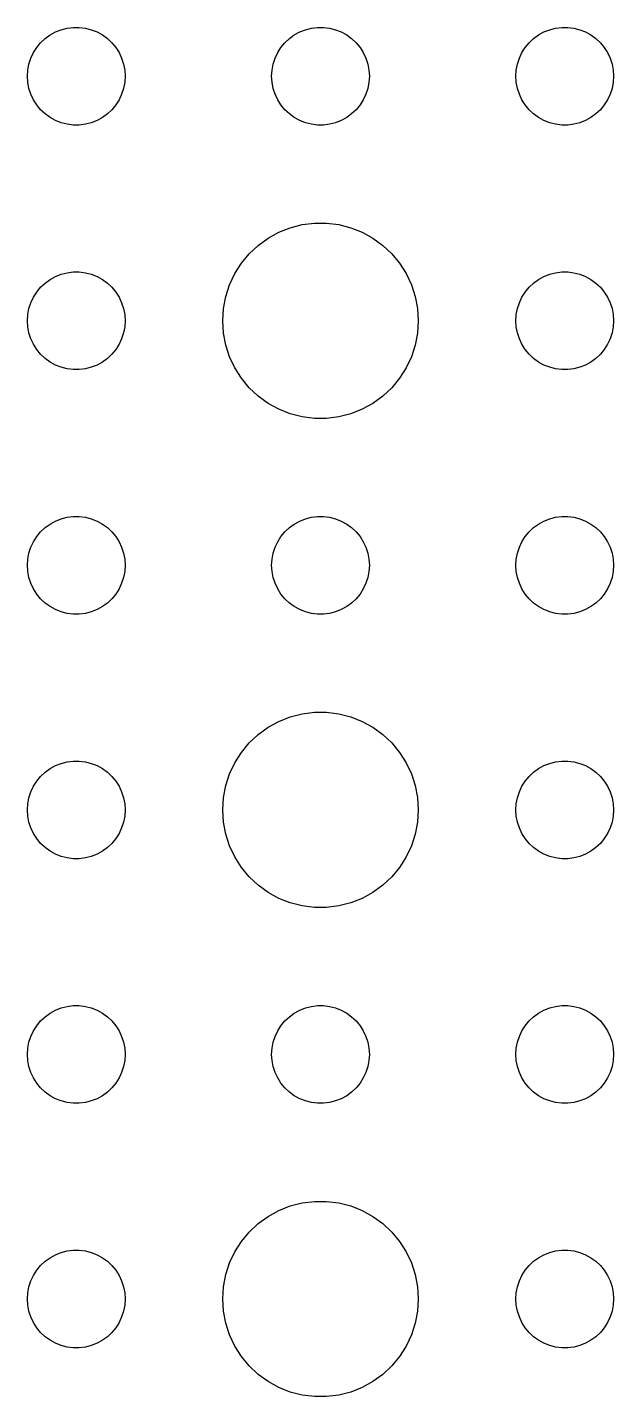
# Model space of a CAD drawing. Header units: metres. Extents: x -157 to 157, y -157 to 157.
# Drawn here: x 51 to 69, y -17.99 to 24 of the extents above; entities that cross this region are included whole.
import ezdxf

# ---------------------------------------------------------------- set-up
doc = ezdxf.new("R2010")
doc.units = ezdxf.units.M

msp = doc.modelspace()

# ---------------------------------------------------------------- linework, layer by layer
for p, q in [((52.0365, 23.9266), (52.2189, 23.9734)), ((52.2189, 23.9734), (52.4058, 23.997)), ((52.4058, 23.997), (52.5942, 23.997)), ((52.5942, 23.997), (52.7811, 23.9734)), ((52.7811, 23.9734), (52.9635, 23.9266)), ((59.5365, 23.9266), (59.7189, 23.9734)), ((59.7189, 23.9734), (59.9058, 23.997)), ((59.9058, 23.997), (60.0942, 23.997)), ((60.0942, 23.997), (60.2811, 23.9734)), ((60.2811, 23.9734), (60.4635, 23.9266)), ((67.0365, 23.9266), (67.2189, 23.9734)), ((67.2189, 23.9734), (67.4058, 23.997)), ((67.4058, 23.997), (67.5942, 23.997)), ((67.5942, 23.997), (67.7811, 23.9734)), ((67.7811, 23.9734), (67.9635, 23.9266)), ((51.2865, 23.3817), (51.4065, 23.5268)), ((51.4065, 23.5268), (51.5439, 23.6558)), ((51.5439, 23.6558), (51.6963, 23.7665)), ((51.6963, 23.7665), (51.8613, 23.8572)), ((51.8613, 23.8572), (52.0365, 23.9266)), ((52.9635, 23.9266), (53.1387, 23.8572)), ((53.1387, 23.8572), (53.3037, 23.7665)), ((53.3037, 23.7665), (53.4561, 23.6558)), ((53.4561, 23.6558), (53.5934, 23.5268)), ((53.5934, 23.5268), (53.7135, 23.3817)), ((58.7865, 23.3817), (58.9065, 23.5268)), ((58.9065, 23.5268), (59.0439, 23.6558)), ((59.0439, 23.6558), (59.1963, 23.7665)), ((59.1963, 23.7665), (59.3613, 23.8572)), ((59.3613, 23.8572), (59.5365, 23.9266)), ((60.4635, 23.9266), (60.6387, 23.8572)), ((60.6387, 23.8572), (60.8037, 23.7665)), ((60.8037, 23.7665), (60.9561, 23.6558)), ((60.9561, 23.6558), (61.0934, 23.5268)), ((61.0934, 23.5268), (61.2135, 23.3817)), ((66.2865, 23.3817), (66.4065, 23.5268)), ((66.4065, 23.5268), (66.5439, 23.6558)), ((66.5439, 23.6558), (66.6963, 23.7665)), ((66.6963, 23.7665), (66.8613, 23.8572)), ((66.8613, 23.8572), (67.0365, 23.9266)), ((67.9635, 23.9266), (68.1387, 23.8572)), ((68.1387, 23.8572), (68.3037, 23.7665)), ((68.3037, 23.7665), (68.4561, 23.6558)), ((68.4561, 23.6558), (68.5934, 23.5268)), ((68.5934, 23.5268), (68.7135, 23.3817)), ((51.1053, 23.0522), (51.1855, 23.2226)), ((51.1855, 23.2226), (51.2865, 23.3817)), ((53.7135, 23.3817), (53.8145, 23.2226)), ((53.8145, 23.2226), (53.8947, 23.0522)), ((58.6053, 23.0522), (58.6855, 23.2226)), ((58.6855, 23.2226), (58.7865, 23.3817)), ((61.2135, 23.3817), (61.3145, 23.2226)), ((61.3145, 23.2226), (61.3947, 23.0522)), ((66.1053, 23.0522), (66.1855, 23.2226)), ((66.1855, 23.2226), (66.2865, 23.3817)), ((68.7135, 23.3817), (68.8145, 23.2226)), ((68.8145, 23.2226), (68.8947, 23.0522)), ((51, 22.5), (51.0118, 22.688)), ((51.0118, 22.688), (51.0471, 22.873)), ((51.0471, 22.873), (51.1053, 23.0522)), ((53.8947, 23.0522), (53.9529, 22.873)), ((53.9529, 22.873), (53.9882, 22.688)), ((53.9882, 22.688), (54, 22.5)), ((58.5, 22.5), (58.5118, 22.688)), ((58.5118, 22.688), (58.5471, 22.873)), ((58.5471, 22.873), (58.6053, 23.0522)), ((61.3947, 23.0522), (61.4529, 22.873)), ((61.4529, 22.873), (61.4882, 22.688)), ((61.4882, 22.688), (61.5, 22.5)), ((66, 22.5), (66.0118, 22.688)), ((66.0118, 22.688), (66.0471, 22.873)), ((66.0471, 22.873), (66.1053, 23.0522)), ((68.8947, 23.0522), (68.9529, 22.873)), ((68.9529, 22.873), (68.9882, 22.688)), ((68.9882, 22.688), (69, 22.5)), ((51.0118, 22.312), (51, 22.5)), ((51.0471, 22.127), (51.0118, 22.312)), ((53.9882, 22.312), (53.9529, 22.127)), ((54, 22.5), (53.9882, 22.312)), ((58.5118, 22.312), (58.5, 22.5)), ((58.5471, 22.127), (58.5118, 22.312)), ((61.4882, 22.312), (61.4529, 22.127)), ((61.5, 22.5), (61.4882, 22.312)), ((66.0118, 22.312), (66, 22.5)), ((66.0471, 22.127), (66.0118, 22.312)), ((68.9882, 22.312), (68.9529, 22.127)), ((69, 22.5), (68.9882, 22.312)), ((51.1053, 21.9478), (51.0471, 22.127)), ((51.1855, 21.7774), (51.1053, 21.9478)), ((53.8947, 21.9478), (53.8145, 21.7774)), ((53.9529, 22.127), (53.8947, 21.9478)), ((58.6053, 21.9478), (58.5471, 22.127)), ((58.6855, 21.7774), (58.6053, 21.9478)), ((61.3947, 21.9478), (61.3145, 21.7774)), ((61.4529, 22.127), (61.3947, 21.9478)), ((66.1053, 21.9478), (66.0471, 22.127)), ((66.1855, 21.7774), (66.1053, 21.9478)), ((68.8947, 21.9478), (68.8145, 21.7774)), ((68.9529, 22.127), (68.8947, 21.9478)), ((51.2865, 21.6183), (51.1855, 21.7774)), ((51.4065, 21.4732), (51.2865, 21.6183)), ((51.5439, 21.3442), (51.4065, 21.4732)), ((53.5934, 21.4732), (53.4561, 21.3442)), ((53.7135, 21.6183), (53.5934, 21.4732)), ((53.8145, 21.7774), (53.7135, 21.6183)), ((58.7865, 21.6183), (58.6855, 21.7774)), ((58.9065, 21.4732), (58.7865, 21.6183)), ((59.0439, 21.3442), (58.9065, 21.4732)), ((61.0934, 21.4732), (60.9561, 21.3442)), ((61.2135, 21.6183), (61.0934, 21.4732)), ((61.3145, 21.7774), (61.2135, 21.6183)), ((66.2865, 21.6183), (66.1855, 21.7774)), ((66.4065, 21.4732), (66.2865, 21.6183)), ((66.5439, 21.3442), (66.4065, 21.4732)), ((68.5934, 21.4732), (68.4561, 21.3442)), ((68.7135, 21.6183), (68.5934, 21.4732)), ((68.8145, 21.7774), (68.7135, 21.6183)), ((51.6963, 21.2335), (51.5439, 21.3442)), ((51.8613, 21.1427), (51.6963, 21.2335)), ((52.0365, 21.0734), (51.8613, 21.1427)), ((52.2189, 21.0266), (52.0365, 21.0734)), ((52.4058, 21.003), (52.2189, 21.0266)), ((52.5942, 21.003), (52.4058, 21.003)), ((52.7811, 21.0266), (52.5942, 21.003)), ((52.9635, 21.0734), (52.7811, 21.0266)), ((53.1387, 21.1427), (52.9635, 21.0734)), ((53.3037, 21.2335), (53.1387, 21.1427)), ((53.4561, 21.3442), (53.3037, 21.2335)), ((59.1963, 21.2335), (59.0439, 21.3442)), ((59.3613, 21.1427), (59.1963, 21.2335)), ((59.5365, 21.0734), (59.3613, 21.1427)), ((59.7189, 21.0266), (59.5365, 21.0734)), ((59.9058, 21.003), (59.7189, 21.0266)), ((60.0942, 21.003), (59.9058, 21.003)), ((60.2811, 21.0266), (60.0942, 21.003)), ((60.4635, 21.0734), (60.2811, 21.0266)), ((60.6387, 21.1427), (60.4635, 21.0734)), ((60.8037, 21.2335), (60.6387, 21.1427)), ((60.9561, 21.3442), (60.8037, 21.2335)), ((66.6963, 21.2335), (66.5439, 21.3442)), ((66.8613, 21.1427), (66.6963, 21.2335)), ((67.0365, 21.0734), (66.8613, 21.1427)), ((67.2189, 21.0266), (67.0365, 21.0734)), ((67.4058, 21.003), (67.2189, 21.0266)), ((67.5942, 21.003), (67.4058, 21.003)), ((67.7811, 21.0266), (67.5942, 21.003)), ((67.9635, 21.0734), (67.7811, 21.0266)), ((68.1387, 21.1427), (67.9635, 21.0734)), ((68.3037, 21.2335), (68.1387, 21.1427)), ((68.4561, 21.3442), (68.3037, 21.2335)), ((58.3925, 17.533), (58.7227, 17.7145)), ((58.7227, 17.7145), (59.0729, 17.8532)), ((59.0729, 17.8532), (59.4379, 17.9469)), ((59.4379, 17.9469), (59.8116, 17.9941)), ((59.8116, 17.9941), (60.1884, 17.9941)), ((60.1884, 17.9941), (60.5621, 17.9469)), ((60.5621, 17.9469), (60.927, 17.8532)), ((60.927, 17.8532), (61.2773, 17.7145)), ((61.2773, 17.7145), (61.6075, 17.533)), ((57.8131, 17.0536), (58.0877, 17.3115)), ((58.0877, 17.3115), (58.3925, 17.533)), ((61.6075, 17.533), (61.9123, 17.3115)), ((61.9123, 17.3115), (62.1869, 17.0536)), ((57.5729, 16.7634), (57.8131, 17.0536)), ((62.1869, 17.0536), (62.427, 16.7634)), ((51.8613, 16.3572), (52.0365, 16.4266)), ((52.0365, 16.4266), (52.2189, 16.4734)), ((52.2189, 16.4734), (52.4058, 16.497)), ((52.4058, 16.497), (52.5942, 16.497)), ((52.5942, 16.497), (52.7811, 16.4734)), ((52.7811, 16.4734), (52.9635, 16.4266)), ((52.9635, 16.4266), (53.1387, 16.3572)), ((57.2107, 16.1044), (57.3711, 16.4453)), ((57.3711, 16.4453), (57.5729, 16.7634)), ((62.427, 16.7634), (62.6289, 16.4453)), ((62.6289, 16.4453), (62.7893, 16.1044)), ((66.8613, 16.3572), (67.0365, 16.4266)), ((67.0365, 16.4266), (67.2189, 16.4734)), ((67.2189, 16.4734), (67.4058, 16.497)), ((67.4058, 16.497), (67.5942, 16.497)), ((67.5942, 16.497), (67.7811, 16.4734)), ((67.7811, 16.4734), (67.9635, 16.4266)), ((67.9635, 16.4266), (68.1387, 16.3572)), ((51.2865, 15.8817), (51.4065, 16.0268)), ((51.4065, 16.0268), (51.5439, 16.1558)), ((51.5439, 16.1558), (51.6963, 16.2665)), ((51.6963, 16.2665), (51.8613, 16.3572)), ((53.1387, 16.3572), (53.3037, 16.2665)), ((53.3037, 16.2665), (53.4561, 16.1558)), ((53.4561, 16.1558), (53.5934, 16.0268)), ((53.5934, 16.0268), (53.7135, 15.8817)), ((57.0942, 15.7461), (57.2107, 16.1044)), ((62.7893, 16.1044), (62.9057, 15.7461)), ((66.2865, 15.8817), (66.4065, 16.0268)), ((66.4065, 16.0268), (66.5439, 16.1558)), ((66.5439, 16.1558), (66.6963, 16.2665)), ((66.6963, 16.2665), (66.8613, 16.3572)), ((68.1387, 16.3572), (68.3037, 16.2665)), ((68.3037, 16.2665), (68.4561, 16.1558)), ((68.4561, 16.1558), (68.5934, 16.0268)), ((68.5934, 16.0268), (68.7135, 15.8817)), ((51.0471, 15.373), (51.1053, 15.5522)), ((51.1053, 15.5522), (51.1855, 15.7226)), ((51.1855, 15.7226), (51.2865, 15.8817)), ((53.7135, 15.8817), (53.8145, 15.7226)), ((53.8145, 15.7226), (53.8947, 15.5522)), ((53.8947, 15.5522), (53.9529, 15.373)), ((57.0237, 15.376), (57.0942, 15.7461)), ((62.9057, 15.7461), (62.9763, 15.376)), ((66.0471, 15.373), (66.1053, 15.5522)), ((66.1053, 15.5522), (66.1855, 15.7226)), ((66.1855, 15.7226), (66.2865, 15.8817)), ((68.7135, 15.8817), (68.8145, 15.7226)), ((68.8145, 15.7226), (68.8947, 15.5522)), ((68.8947, 15.5522), (68.9529, 15.373)), ((51, 15), (51.0118, 15.188)), ((51.0118, 15.188), (51.0471, 15.373)), ((53.9529, 15.373), (53.9882, 15.188)), ((53.9882, 15.188), (54, 15)), ((57, 15), (57.0237, 15.376)), ((62.9763, 15.376), (63, 15)), ((66, 15), (66.0118, 15.188)), ((66.0118, 15.188), (66.0471, 15.373)), ((68.9529, 15.373), (68.9882, 15.188)), ((68.9882, 15.188), (69, 15)), ((51.0118, 14.812), (51, 15)), ((51.0471, 14.627), (51.0118, 14.812)), ((53.9882, 14.812), (53.9529, 14.627)), ((54, 15), (53.9882, 14.812)), ((57.0237, 14.624), (57, 15)), ((63, 15), (62.9763, 14.624)), ((66.0118, 14.812), (66, 15)), ((66.0471, 14.627), (66.0118, 14.812)), ((68.9882, 14.812), (68.9529, 14.627)), ((69, 15), (68.9882, 14.812)), ((51.1053, 14.4478), (51.0471, 14.627)), ((51.1855, 14.2774), (51.1053, 14.4478)), ((51.2865, 14.1183), (51.1855, 14.2774)), ((53.8145, 14.2774), (53.7135, 14.1183)), ((53.8947, 14.4478), (53.8145, 14.2774)), ((53.9529, 14.627), (53.8947, 14.4478)), ((57.0942, 14.2539), (57.0237, 14.624)), ((62.9763, 14.624), (62.9057, 14.2539)), ((66.1053, 14.4478), (66.0471, 14.627)), ((66.1855, 14.2774), (66.1053, 14.4478)), ((66.2865, 14.1183), (66.1855, 14.2774)), ((68.8145, 14.2774), (68.7135, 14.1183)), ((68.8947, 14.4478), (68.8145, 14.2774)), ((68.9529, 14.627), (68.8947, 14.4478)), ((51.4065, 13.9732), (51.2865, 14.1183)), ((51.5439, 13.8442), (51.4065, 13.9732)), ((53.5934, 13.9732), (53.4561, 13.8442)), ((53.7135, 14.1183), (53.5934, 13.9732)), ((57.2107, 13.8956), (57.0942, 14.2539)), ((57.3711, 13.5547), (57.2107, 13.8956)), ((62.7893, 13.8956), (62.6289, 13.5547)), ((62.9057, 14.2539), (62.7893, 13.8956)), ((66.4065, 13.9732), (66.2865, 14.1183)), ((66.5439, 13.8442), (66.4065, 13.9732)), ((68.5934, 13.9732), (68.4561, 13.8442)), ((68.7135, 14.1183), (68.5934, 13.9732)), ((51.6963, 13.7335), (51.5439, 13.8442)), ((51.8613, 13.6427), (51.6963, 13.7335)), ((52.0365, 13.5734), (51.8613, 13.6427)), ((52.2189, 13.5266), (52.0365, 13.5734)), ((52.4058, 13.5029), (52.2189, 13.5266)), ((52.5942, 13.5029), (52.4058, 13.5029)), ((52.7811, 13.5266), (52.5942, 13.5029)), ((52.9635, 13.5734), (52.7811, 13.5266)), ((53.1387, 13.6427), (52.9635, 13.5734)), ((53.3037, 13.7335), (53.1387, 13.6427)), ((53.4561, 13.8442), (53.3037, 13.7335)), ((57.5729, 13.2366), (57.3711, 13.5547)), ((62.6289, 13.5547), (62.427, 13.2366)), ((66.6963, 13.7335), (66.5439, 13.8442)), ((66.8613, 13.6427), (66.6963, 13.7335)), ((67.0365, 13.5734), (66.8613, 13.6427)), ((67.2189, 13.5266), (67.0365, 13.5734)), ((67.4058, 13.5029), (67.2189, 13.5266)), ((67.5942, 13.5029), (67.4058, 13.5029)), ((67.7811, 13.5266), (67.5942, 13.5029)), ((67.9635, 13.5734), (67.7811, 13.5266)), ((68.1387, 13.6427), (67.9635, 13.5734)), ((68.3037, 13.7335), (68.1387, 13.6427)), ((68.4561, 13.8442), (68.3037, 13.7335)), ((57.8131, 12.9464), (57.5729, 13.2366)), ((62.427, 13.2366), (62.1869, 12.9464)), ((58.0877, 12.6884), (57.8131, 12.9464)), ((58.3925, 12.467), (58.0877, 12.6884)), ((61.9123, 12.6884), (61.6075, 12.467)), ((62.1869, 12.9464), (61.9123, 12.6884)), ((58.7227, 12.2855), (58.3925, 12.467)), ((59.0729, 12.1468), (58.7227, 12.2855)), ((61.2773, 12.2855), (60.927, 12.1468)), ((61.6075, 12.467), (61.2773, 12.2855)), ((59.4379, 12.0531), (59.0729, 12.1468)), ((59.8116, 12.0059), (59.4379, 12.0531)), ((60.1884, 12.0059), (59.8116, 12.0059)), ((60.5621, 12.0531), (60.1884, 12.0059)), ((60.927, 12.1468), (60.5621, 12.0531)), ((51.6963, 8.76648), (51.8613, 8.85724)), ((51.8613, 8.85724), (52.0365, 8.92657)), ((52.0365, 8.92657), (52.2189, 8.97342)), ((52.2189, 8.97342), (52.4058, 8.99704)), ((52.4058, 8.99704), (52.5942, 8.99704)), ((52.5942, 8.99704), (52.7811, 8.97342)), ((52.7811, 8.97342), (52.9635, 8.92657)), ((52.9635, 8.92657), (53.1387, 8.85724)), ((53.1387, 8.85724), (53.3037, 8.76648)), ((59.1963, 8.76648), (59.3613, 8.85724)), ((59.3613, 8.85724), (59.5365, 8.92657)), ((59.5365, 8.92657), (59.7189, 8.97342)), ((59.7189, 8.97342), (59.9058, 8.99704)), ((59.9058, 8.99704), (60.0942, 8.99704)), ((60.0942, 8.99704), (60.2811, 8.97342)), ((60.2811, 8.97342), (60.4635, 8.92657)), ((60.4635, 8.92657), (60.6387, 8.85724)), ((60.6387, 8.85724), (60.8037, 8.76648)), ((66.6963, 8.76648), (66.8613, 8.85724)), ((66.8613, 8.85724), (67.0365, 8.92657)), ((67.0365, 8.92657), (67.2189, 8.97342)), ((67.2189, 8.97342), (67.4058, 8.99704)), ((67.4058, 8.99704), (67.5942, 8.99704)), ((67.5942, 8.99704), (67.7811, 8.97342)), ((67.7811, 8.97342), (67.9635, 8.92657)), ((67.9635, 8.92657), (68.1387, 8.85724)), ((68.1387, 8.85724), (68.3037, 8.76648)), ((51.2865, 8.38167), (51.4065, 8.52681)), ((51.4065, 8.52681), (51.5439, 8.65576)), ((51.5439, 8.65576), (51.6963, 8.76648)), ((53.3037, 8.76648), (53.4561, 8.65576)), ((53.4561, 8.65576), (53.5934, 8.52681)), ((53.5934, 8.52681), (53.7135, 8.38167)), ((58.7865, 8.38167), (58.9065, 8.52681)), ((58.9065, 8.52681), (59.0439, 8.65576)), ((59.0439, 8.65576), (59.1963, 8.76648)), ((60.8037, 8.76648), (60.9561, 8.65576)), ((60.9561, 8.65576), (61.0934, 8.52681)), ((61.0934, 8.52681), (61.2135, 8.38167)), ((66.2865, 8.38167), (66.4065, 8.52681)), ((66.4065, 8.52681), (66.5439, 8.65576)), ((66.5439, 8.65576), (66.6963, 8.76648)), ((68.3037, 8.76648), (68.4561, 8.65576)), ((68.4561, 8.65576), (68.5934, 8.52681)), ((68.5934, 8.52681), (68.7135, 8.38167)), ((51.0471, 7.87303), (51.1053, 8.05219)), ((51.1053, 8.05219), (51.1855, 8.22263)), ((51.1855, 8.22263), (51.2865, 8.38167)), ((53.7135, 8.38167), (53.8145, 8.22263)), ((53.8145, 8.22263), (53.8947, 8.05219)), ((53.8947, 8.05219), (53.9529, 7.87303)), ((58.5471, 7.87303), (58.6053, 8.05219)), ((58.6053, 8.05219), (58.6855, 8.22263)), ((58.6855, 8.22263), (58.7865, 8.38167)), ((61.2135, 8.38167), (61.3145, 8.22263)), ((61.3145, 8.22263), (61.3947, 8.05219)), ((61.3947, 8.05219), (61.4529, 7.87303)), ((66.0471, 7.87303), (66.1053, 8.05219)), ((66.1053, 8.05219), (66.1855, 8.22263)), ((66.1855, 8.22263), (66.2865, 8.38167)), ((68.7135, 8.38167), (68.8145, 8.22263)), ((68.8145, 8.22263), (68.8947, 8.05219)), ((68.8947, 8.05219), (68.9529, 7.87303)), ((51, 7.5), (51.0118, 7.68799)), ((51.0118, 7.68799), (51.0471, 7.87303)), ((53.9529, 7.87303), (53.9882, 7.68799)), ((53.9882, 7.68799), (54, 7.5)), ((58.5, 7.5), (58.5118, 7.68799)), ((58.5118, 7.68799), (58.5471, 7.87303)), ((61.4529, 7.87303), (61.4882, 7.68799)), ((61.4882, 7.68799), (61.5, 7.5)), ((66, 7.5), (66.0118, 7.68799)), ((66.0118, 7.68799), (66.0471, 7.87303)), ((68.9529, 7.87303), (68.9882, 7.68799)), ((68.9882, 7.68799), (69, 7.5)), ((51.0118, 7.312), (51, 7.5)), ((51.0471, 7.12695), (51.0118, 7.312)), ((53.9882, 7.312), (53.9529, 7.12695)), ((54, 7.5), (53.9882, 7.312)), ((58.5118, 7.312), (58.5, 7.5)), ((58.5471, 7.12695), (58.5118, 7.312)), ((61.4882, 7.312), (61.4529, 7.12695)), ((61.5, 7.5), (61.4882, 7.312)), ((66.0118, 7.312), (66, 7.5)), ((66.0471, 7.12695), (66.0118, 7.312)), ((68.9882, 7.312), (68.9529, 7.12695)), ((69, 7.5), (68.9882, 7.312)), ((51.1053, 6.9478), (51.0471, 7.12695)), ((51.1855, 6.77736), (51.1053, 6.9478)), ((51.2865, 6.61832), (51.1855, 6.77736)), ((53.8145, 6.77736), (53.7135, 6.61832)), ((53.8947, 6.9478), (53.8145, 6.77736)), ((53.9529, 7.12695), (53.8947, 6.9478)), ((58.6053, 6.9478), (58.5471, 7.12695)), ((58.6855, 6.77736), (58.6053, 6.9478)), ((58.7865, 6.61832), (58.6855, 6.77736)), ((61.3145, 6.77736), (61.2135, 6.61832)), ((61.3947, 6.9478), (61.3145, 6.77736)), ((61.4529, 7.12695), (61.3947, 6.9478)), ((66.1053, 6.9478), (66.0471, 7.12695)), ((66.1855, 6.77736), (66.1053, 6.9478)), ((66.2865, 6.61832), (66.1855, 6.77736)), ((68.8145, 6.77736), (68.7135, 6.61832)), ((68.8947, 6.9478), (68.8145, 6.77736)), ((68.9529, 7.12695), (68.8947, 6.9478)), ((51.4065, 6.47318), (51.2865, 6.61832)), ((51.5439, 6.34422), (51.4065, 6.47318)), ((51.6963, 6.23351), (51.5439, 6.34422)), ((53.4561, 6.34422), (53.3037, 6.23351)), ((53.5934, 6.47318), (53.4561, 6.34422)), ((53.7135, 6.61832), (53.5934, 6.47318)), ((58.9065, 6.47318), (58.7865, 6.61832)), ((59.0439, 6.34422), (58.9065, 6.47318)), ((59.1963, 6.23351), (59.0439, 6.34422)), ((60.9561, 6.34422), (60.8037, 6.23351)), ((61.0934, 6.47318), (60.9561, 6.34422)), ((61.2135, 6.61832), (61.0934, 6.47318)), ((66.4065, 6.47318), (66.2865, 6.61832)), ((66.5439, 6.34422), (66.4065, 6.47318)), ((66.6963, 6.23351), (66.5439, 6.34422)), ((68.4561, 6.34422), (68.3037, 6.23351)), ((68.5934, 6.47318), (68.4561, 6.34422)), ((68.7135, 6.61832), (68.5934, 6.47318)), ((51.8613, 6.14275), (51.6963, 6.23351)), ((52.0365, 6.07341), (51.8613, 6.14275)), ((52.2189, 6.02657), (52.0365, 6.07341)), ((52.4058, 6.00294), (52.2189, 6.02657)), ((52.5942, 6.00294), (52.4058, 6.00294)), ((52.7811, 6.02657), (52.5942, 6.00294)), ((52.9635, 6.07341), (52.7811, 6.02657)), ((53.1387, 6.14275), (52.9635, 6.07341)), ((53.3037, 6.23351), (53.1387, 6.14275)), ((59.3613, 6.14275), (59.1963, 6.23351)), ((59.5365, 6.07341), (59.3613, 6.14275)), ((59.7189, 6.02657), (59.5365, 6.07341)), ((59.9058, 6.00294), (59.7189, 6.02657)), ((60.0942, 6.00294), (59.9058, 6.00294)), ((60.2811, 6.02657), (60.0942, 6.00294)), ((60.4635, 6.07341), (60.2811, 6.02657)), ((60.6387, 6.14275), (60.4635, 6.07341)), ((60.8037, 6.23351), (60.6387, 6.14275)), ((66.8613, 6.14275), (66.6963, 6.23351)), ((67.0365, 6.07341), (66.8613, 6.14275)), ((67.2189, 6.02657), (67.0365, 6.07341)), ((67.4058, 6.00294), (67.2189, 6.02657)), ((67.5942, 6.00294), (67.4058, 6.00294)), ((67.7811, 6.02657), (67.5942, 6.00294)), ((67.9635, 6.07341), (67.7811, 6.02657)), ((68.1387, 6.14275), (67.9635, 6.07341)), ((68.3037, 6.23351), (68.1387, 6.14275)), ((59.0729, 2.85316), (59.4379, 2.94685)), ((59.4379, 2.94685), (59.8116, 2.99408)), ((59.8116, 2.99408), (60.1884, 2.99408)), ((60.1884, 2.99408), (60.5621, 2.94685)), ((60.5621, 2.94685), (60.927, 2.85316)), ((58.0877, 2.31154), (58.3925, 2.53297)), ((58.3925, 2.53297), (58.7227, 2.71448)), ((58.7227, 2.71448), (59.0729, 2.85316)), ((60.927, 2.85316), (61.2773, 2.71448)), ((61.2773, 2.71448), (61.6075, 2.53297)), ((61.6075, 2.53297), (61.9123, 2.31154)), ((57.8131, 2.05363), (58.0877, 2.31154)), ((61.9123, 2.31154), (62.1869, 2.05363)), ((57.3711, 1.44525), (57.5729, 1.76335)), ((57.5729, 1.76335), (57.8131, 2.05363)), ((62.1869, 2.05363), (62.427, 1.76335)), ((62.427, 1.76335), (62.6289, 1.44525)), ((51.5439, 1.15576), (51.6963, 1.26648)), ((51.6963, 1.26648), (51.8613, 1.35724)), ((51.8613, 1.35724), (52.0365, 1.42657)), ((52.0365, 1.42657), (52.2189, 1.47342)), ((52.2189, 1.47342), (52.4058, 1.49704)), ((52.4058, 1.49704), (52.5942, 1.49704)), ((52.5942, 1.49704), (52.7811, 1.47342)), ((52.7811, 1.47342), (52.9635, 1.42657)), ((52.9635, 1.42657), (53.1387, 1.35724)), ((53.1387, 1.35724), (53.3037, 1.26648)), ((53.3037, 1.26648), (53.4561, 1.15576)), ((57.2107, 1.10437), (57.3711, 1.44525)), ((62.6289, 1.44525), (62.7893, 1.10437)), ((66.5439, 1.15576), (66.6963, 1.26648)), ((66.6963, 1.26648), (66.8613, 1.35724)), ((66.8613, 1.35724), (67.0365, 1.42657)), ((67.0365, 1.42657), (67.2189, 1.47342)), ((67.2189, 1.47342), (67.4058, 1.49704)), ((67.4058, 1.49704), (67.5942, 1.49704)), ((67.5942, 1.49704), (67.7811, 1.47342)), ((67.7811, 1.47342), (67.9635, 1.42657)), ((67.9635, 1.42657), (68.1387, 1.35724)), ((68.1387, 1.35724), (68.3037, 1.26648)), ((68.3037, 1.26648), (68.4561, 1.15576)), ((51.1855, 0.72263), (51.2865, 0.88167)), ((51.2865, 0.88167), (51.4065, 1.02681)), ((51.4065, 1.02681), (51.5439, 1.15576)), ((53.4561, 1.15576), (53.5934, 1.02681)), ((53.5934, 1.02681), (53.7135, 0.88167)), ((53.7135, 0.88167), (53.8145, 0.72263)), ((57.0942, 0.74606), (57.2107, 1.10437)), ((62.7893, 1.10437), (62.9057, 0.74606)), ((66.1855, 0.72263), (66.2865, 0.88167)), ((66.2865, 0.88167), (66.4065, 1.02681)), ((66.4065, 1.02681), (66.5439, 1.15576)), ((68.4561, 1.15576), (68.5934, 1.02681)), ((68.5934, 1.02681), (68.7135, 0.88167)), ((68.7135, 0.88167), (68.8145, 0.72263)), ((51.0471, 0.37303), (51.1053, 0.55219)), ((51.1053, 0.55219), (51.1855, 0.72263)), ((53.8145, 0.72263), (53.8947, 0.55219)), ((53.8947, 0.55219), (53.9529, 0.37303)), ((57.0237, 0.37599), (57.0942, 0.74606)), ((62.9057, 0.74606), (62.9763, 0.37599)), ((66.0471, 0.37303), (66.1053, 0.55219)), ((66.1053, 0.55219), (66.1855, 0.72263)), ((68.8145, 0.72263), (68.8947, 0.55219)), ((68.8947, 0.55219), (68.9529, 0.37303)), ((51, 0), (51.0118, 0.18799)), ((51.0118, -0.18799), (51, 0)), ((51.0118, 0.18799), (51.0471, 0.37303)), ((53.9529, 0.37303), (53.9882, 0.18799)), ((53.9882, 0.18799), (54, 0)), ((54, 0), (53.9882, -0.18799)), ((57, 0), (57.0237, 0.37599)), ((57.0237, -0.37599), (57, 0)), ((62.9763, 0.37599), (63, 0)), ((63, 0), (62.9763, -0.37599)), ((66, 0), (66.0118, 0.18799)), ((66.0118, -0.18799), (66, 0)), ((66.0118, 0.18799), (66.0471, 0.37303)), ((68.9529, 0.37303), (68.9882, 0.18799)), ((68.9882, 0.18799), (69, 0)), ((69, 0), (68.9882, -0.18799)), ((51.0471, -0.37303), (51.0118, -0.18799)), ((51.1053, -0.55219), (51.0471, -0.37303)), ((53.9529, -0.37303), (53.8947, -0.55219)), ((53.9882, -0.18799), (53.9529, -0.37303)), ((57.0942, -0.74606), (57.0237, -0.37599)), ((62.9763, -0.37599), (62.9057, -0.74606)), ((66.0471, -0.37303), (66.0118, -0.18799)), ((66.1053, -0.55219), (66.0471, -0.37303)), ((68.9529, -0.37303), (68.8947, -0.55219)), ((68.9882, -0.18799), (68.9529, -0.37303)), ((51.1855, -0.72263), (51.1053, -0.55219)), ((51.2865, -0.88167), (51.1855, -0.72263)), ((53.8145, -0.72263), (53.7135, -0.88167)), ((53.8947, -0.55219), (53.8145, -0.72263)), ((57.2107, -1.10437), (57.0942, -0.74606)), ((62.9057, -0.74606), (62.7893, -1.10437)), ((66.1855, -0.72263), (66.1053, -0.55219)), ((66.2865, -0.88167), (66.1855, -0.72263)), ((68.8145, -0.72263), (68.7135, -0.88167)), ((68.8947, -0.55219), (68.8145, -0.72263)), ((51.4065, -1.02681), (51.2865, -0.88167)), ((51.5439, -1.15576), (51.4065, -1.02681)), ((51.6963, -1.26648), (51.5439, -1.15576)), ((53.4561, -1.15576), (53.3037, -1.26648)), ((53.5934, -1.02681), (53.4561, -1.15576)), ((53.7135, -0.88167), (53.5934, -1.02681)), ((57.3711, -1.44525), (57.2107, -1.10437)), ((62.7893, -1.10437), (62.6289, -1.44525)), ((66.4065, -1.02681), (66.2865, -0.88167)), ((66.5439, -1.15576), (66.4065, -1.02681)), ((66.6963, -1.26648), (66.5439, -1.15576)), ((68.4561, -1.15576), (68.3037, -1.26648)), ((68.5934, -1.02681), (68.4561, -1.15576)), ((68.7135, -0.88167), (68.5934, -1.02681)), ((51.8613, -1.35724), (51.6963, -1.26648)), ((52.0365, -1.42657), (51.8613, -1.35724)), ((52.2189, -1.47342), (52.0365, -1.42657)), ((52.4058, -1.49704), (52.2189, -1.47342)), ((52.5942, -1.49704), (52.4058, -1.49704)), ((52.7811, -1.47342), (52.5942, -1.49704)), ((52.9635, -1.42657), (52.7811, -1.47342)), ((53.1387, -1.35724), (52.9635, -1.42657)), ((53.3037, -1.26648), (53.1387, -1.35724)), ((57.5729, -1.76335), (57.3711, -1.44525)), ((62.6289, -1.44525), (62.427, -1.76335)), ((66.8613, -1.35724), (66.6963, -1.26648)), ((67.0365, -1.42657), (66.8613, -1.35724)), ((67.2189, -1.47342), (67.0365, -1.42657)), ((67.4058, -1.49704), (67.2189, -1.47342)), ((67.5942, -1.49704), (67.4058, -1.49704)), ((67.7811, -1.47342), (67.5942, -1.49704)), ((67.9635, -1.42657), (67.7811, -1.47342)), ((68.1387, -1.35724), (67.9635, -1.42657)), ((68.3037, -1.26648), (68.1387, -1.35724)), ((57.8131, -2.05363), (57.5729, -1.76335)), ((58.0877, -2.31154), (57.8131, -2.05363)), ((62.1869, -2.05363), (61.9123, -2.31154)), ((62.427, -1.76335), (62.1869, -2.05363)), ((58.3925, -2.53297), (58.0877, -2.31154)), ((61.9123, -2.31154), (61.6075, -2.53297)), ((58.7227, -2.71448), (58.3925, -2.53297)), ((59.0729, -2.85316), (58.7227, -2.71448)), ((59.4379, -2.94685), (59.0729, -2.85316)), ((60.927, -2.85316), (60.5621, -2.94685)), ((61.2773, -2.71448), (60.927, -2.85316)), ((61.6075, -2.53297), (61.2773, -2.71448)), ((59.8116, -2.99408), (59.4379, -2.94685)), ((60.1884, -2.99408), (59.8116, -2.99408)), ((60.5621, -2.94685), (60.1884, -2.99408)), ((51.5439, -6.34422), (51.6963, -6.23351)), ((51.6963, -6.23351), (51.8613, -6.14275)), ((51.8613, -6.14275), (52.0365, -6.07341)), ((52.0365, -6.07341), (52.2189, -6.02657)), ((52.2189, -6.02657), (52.4058, -6.00294)), ((52.4058, -6.00294), (52.5942, -6.00294)), ((52.5942, -6.00294), (52.7811, -6.02657)), ((52.7811, -6.02657), (52.9635, -6.07341)), ((52.9635, -6.07341), (53.1387, -6.14275)), ((53.1387, -6.14275), (53.3037, -6.23351)), ((53.3037, -6.23351), (53.4561, -6.34422)), ((59.0439, -6.34422), (59.1963, -6.23351)), ((59.1963, -6.23351), (59.3613, -6.14275)), ((59.3613, -6.14275), (59.5365, -6.07341)), ((59.5365, -6.07341), (59.7189, -6.02657)), ((59.7189, -6.02657), (59.9058, -6.00294)), ((59.9058, -6.00294), (60.0942, -6.00294)), ((60.0942, -6.00294), (60.2811, -6.02657)), ((60.2811, -6.02657), (60.4635, -6.07341)), ((60.4635, -6.07341), (60.6387, -6.14275)), ((60.6387, -6.14275), (60.8037, -6.23351)), ((60.8037, -6.23351), (60.9561, -6.34422)), ((66.5439, -6.34422), (66.6963, -6.23351)), ((66.6963, -6.23351), (66.8613, -6.14275)), ((66.8613, -6.14275), (67.0365, -6.07341)), ((67.0365, -6.07341), (67.2189, -6.02657)), ((67.2189, -6.02657), (67.4058, -6.00294)), ((67.4058, -6.00294), (67.5942, -6.00294)), ((67.5942, -6.00294), (67.7811, -6.02657)), ((67.7811, -6.02657), (67.9635, -6.07341)), ((67.9635, -6.07341), (68.1387, -6.14275)), ((68.1387, -6.14275), (68.3037, -6.23351)), ((68.3037, -6.23351), (68.4561, -6.34422)), ((51.1855, -6.77736), (51.2865, -6.61832)), ((51.2865, -6.61832), (51.4065, -6.47318)), ((51.4065, -6.47318), (51.5439, -6.34422)), ((53.4561, -6.34422), (53.5934, -6.47318)), ((53.5934, -6.47318), (53.7135, -6.61832)), ((53.7135, -6.61832), (53.8145, -6.77736)), ((58.6855, -6.77736), (58.7865, -6.61832)), ((58.7865, -6.61832), (58.9065, -6.47318)), ((58.9065, -6.47318), (59.0439, -6.34422)), ((60.9561, -6.34422), (61.0934, -6.47318)), ((61.0934, -6.47318), (61.2135, -6.61832)), ((61.2135, -6.61832), (61.3145, -6.77736)), ((66.1855, -6.77736), (66.2865, -6.61832)), ((66.2865, -6.61832), (66.4065, -6.47318)), ((66.4065, -6.47318), (66.5439, -6.34422)), ((68.4561, -6.34422), (68.5934, -6.47318)), ((68.5934, -6.47318), (68.7135, -6.61832)), ((68.7135, -6.61832), (68.8145, -6.77736)), ((51.0118, -7.312), (51.0471, -7.12695)), ((51.0471, -7.12695), (51.1053, -6.9478)), ((51.1053, -6.9478), (51.1855, -6.77736)), ((53.8145, -6.77736), (53.8947, -6.9478)), ((53.8947, -6.9478), (53.9529, -7.12695)), ((53.9529, -7.12695), (53.9882, -7.312)), ((58.5118, -7.312), (58.5471, -7.12695)), ((58.5471, -7.12695), (58.6053, -6.9478)), ((58.6053, -6.9478), (58.6855, -6.77736)), ((61.3145, -6.77736), (61.3947, -6.9478)), ((61.3947, -6.9478), (61.4529, -7.12695)), ((61.4529, -7.12695), (61.4882, -7.312)), ((66.0118, -7.312), (66.0471, -7.12695)), ((66.0471, -7.12695), (66.1053, -6.9478)), ((66.1053, -6.9478), (66.1855, -6.77736)), ((68.8145, -6.77736), (68.8947, -6.9478)), ((68.8947, -6.9478), (68.9529, -7.12695)), ((68.9529, -7.12695), (68.9882, -7.312)), ((51, -7.5), (51.0118, -7.312)), ((51.0118, -7.68799), (51, -7.5)), ((53.9882, -7.312), (54, -7.5)), ((54, -7.5), (53.9882, -7.68799)), ((58.5, -7.5), (58.5118, -7.312)), ((58.5118, -7.68799), (58.5, -7.5)), ((61.4882, -7.312), (61.5, -7.5)), ((61.5, -7.5), (61.4882, -7.68799)), ((66, -7.5), (66.0118, -7.312)), ((66.0118, -7.68799), (66, -7.5)), ((68.9882, -7.312), (69, -7.5)), ((69, -7.5), (68.9882, -7.68799)), ((51.0471, -7.87303), (51.0118, -7.68799)), ((51.1053, -8.05219), (51.0471, -7.87303)), ((53.9529, -7.87303), (53.8947, -8.05219)), ((53.9882, -7.68799), (53.9529, -7.87303)), ((58.5471, -7.87303), (58.5118, -7.68799)), ((58.6053, -8.05219), (58.5471, -7.87303)), ((61.4529, -7.87303), (61.3947, -8.05219)), ((61.4882, -7.68799), (61.4529, -7.87303)), ((66.0471, -7.87303), (66.0118, -7.68799)), ((66.1053, -8.05219), (66.0471, -7.87303)), ((68.9529, -7.87303), (68.8947, -8.05219)), ((68.9882, -7.68799), (68.9529, -7.87303)), ((51.1855, -8.22263), (51.1053, -8.05219)), ((51.2865, -8.38167), (51.1855, -8.22263)), ((51.4065, -8.52681), (51.2865, -8.38167)), ((53.7135, -8.38167), (53.5934, -8.52681)), ((53.8145, -8.22263), (53.7135, -8.38167)), ((53.8947, -8.05219), (53.8145, -8.22263)), ((58.6855, -8.22263), (58.6053, -8.05219)), ((58.7865, -8.38167), (58.6855, -8.22263)), ((58.9065, -8.52681), (58.7865, -8.38167)), ((61.2135, -8.38167), (61.0934, -8.52681)), ((61.3145, -8.22263), (61.2135, -8.38167)), ((61.3947, -8.05219), (61.3145, -8.22263)), ((66.1855, -8.22263), (66.1053, -8.05219)), ((66.2865, -8.38167), (66.1855, -8.22263)), ((66.4065, -8.52681), (66.2865, -8.38167)), ((68.7135, -8.38167), (68.5934, -8.52681)), ((68.8145, -8.22263), (68.7135, -8.38167)), ((68.8947, -8.05219), (68.8145, -8.22263)), ((51.5439, -8.65576), (51.4065, -8.52681)), ((51.6963, -8.76648), (51.5439, -8.65576)), ((51.8613, -8.85724), (51.6963, -8.76648)), ((53.3037, -8.76648), (53.1387, -8.85724)), ((53.4561, -8.65576), (53.3037, -8.76648)), ((53.5934, -8.52681), (53.4561, -8.65576)), ((59.0439, -8.65576), (58.9065, -8.52681)), ((59.1963, -8.76648), (59.0439, -8.65576)), ((59.3613, -8.85724), (59.1963, -8.76648)), ((60.8037, -8.76648), (60.6387, -8.85724)), ((60.9561, -8.65576), (60.8037, -8.76648)), ((61.0934, -8.52681), (60.9561, -8.65576)), ((66.5439, -8.65576), (66.4065, -8.52681)), ((66.6963, -8.76648), (66.5439, -8.65576)), ((66.8613, -8.85724), (66.6963, -8.76648)), ((68.3037, -8.76648), (68.1387, -8.85724)), ((68.4561, -8.65576), (68.3037, -8.76648)), ((68.5934, -8.52681), (68.4561, -8.65576)), ((52.0365, -8.92657), (51.8613, -8.85724)), ((52.2189, -8.97342), (52.0365, -8.92657)), ((52.4058, -8.99704), (52.2189, -8.97342)), ((52.5942, -8.99704), (52.4058, -8.99704)), ((52.7811, -8.97342), (52.5942, -8.99704)), ((52.9635, -8.92657), (52.7811, -8.97342)), ((53.1387, -8.85724), (52.9635, -8.92657)), ((59.5365, -8.92657), (59.3613, -8.85724)), ((59.7189, -8.97342), (59.5365, -8.92657)), ((59.9058, -8.99704), (59.7189, -8.97342)), ((60.0942, -8.99704), (59.9058, -8.99704)), ((60.2811, -8.97342), (60.0942, -8.99704)), ((60.4635, -8.92657), (60.2811, -8.97342)), ((60.6387, -8.85724), (60.4635, -8.92657)), ((67.0365, -8.92657), (66.8613, -8.85724)), ((67.2189, -8.97342), (67.0365, -8.92657)), ((67.4058, -8.99704), (67.2189, -8.97342)), ((67.5942, -8.99704), (67.4058, -8.99704)), ((67.7811, -8.97342), (67.5942, -8.99704)), ((67.9635, -8.92657), (67.7811, -8.97342)), ((68.1387, -8.85724), (67.9635, -8.92657)), ((58.7227, -12.2855), (59.0729, -12.1468)), ((59.0729, -12.1468), (59.4379, -12.0531)), ((59.4379, -12.0531), (59.8116, -12.0059)), ((59.8116, -12.0059), (60.1884, -12.0059)), ((60.1884, -12.0059), (60.5621, -12.0531)), ((60.5621, -12.0531), (60.927, -12.1468)), ((60.927, -12.1468), (61.2773, -12.2855)), ((58.0877, -12.6884), (58.3925, -12.467)), ((58.3925, -12.467), (58.7227, -12.2855)), ((61.2773, -12.2855), (61.6075, -12.467)), ((61.6075, -12.467), (61.9123, -12.6884)), ((57.5729, -13.2366), (57.8131, -12.9464)), ((57.8131, -12.9464), (58.0877, -12.6884)), ((61.9123, -12.6884), (62.1869, -12.9464)), ((62.1869, -12.9464), (62.427, -13.2366)), ((57.3711, -13.5547), (57.5729, -13.2366)), ((62.427, -13.2366), (62.6289, -13.5547)), ((51.4065, -13.9732), (51.5439, -13.8442)), ((51.5439, -13.8442), (51.6963, -13.7335)), ((51.6963, -13.7335), (51.8613, -13.6427)), ((51.8613, -13.6427), (52.0365, -13.5734)), ((52.0365, -13.5734), (52.2189, -13.5266)), ((52.2189, -13.5266), (52.4058, -13.5029)), ((52.4058, -13.5029), (52.5942, -13.5029)), ((52.5942, -13.5029), (52.7811, -13.5266)), ((52.7811, -13.5266), (52.9635, -13.5734)), ((52.9635, -13.5734), (53.1387, -13.6427)), ((53.1387, -13.6427), (53.3037, -13.7335)), ((53.3037, -13.7335), (53.4561, -13.8442)), ((53.4561, -13.8442), (53.5934, -13.9732)), ((57.2107, -13.8956), (57.3711, -13.5547)), ((62.6289, -13.5547), (62.7893, -13.8956)), ((66.4065, -13.9732), (66.5439, -13.8442)), ((66.5439, -13.8442), (66.6963, -13.7335)), ((66.6963, -13.7335), (66.8613, -13.6427)), ((66.8613, -13.6427), (67.0365, -13.5734)), ((67.0365, -13.5734), (67.2189, -13.5266)), ((67.2189, -13.5266), (67.4058, -13.5029)), ((67.4058, -13.5029), (67.5942, -13.5029)), ((67.5942, -13.5029), (67.7811, -13.5266)), ((67.7811, -13.5266), (67.9635, -13.5734)), ((67.9635, -13.5734), (68.1387, -13.6427)), ((68.1387, -13.6427), (68.3037, -13.7335)), ((68.3037, -13.7335), (68.4561, -13.8442)), ((68.4561, -13.8442), (68.5934, -13.9732)), ((51.1855, -14.2774), (51.2865, -14.1183)), ((51.2865, -14.1183), (51.4065, -13.9732)), ((53.5934, -13.9732), (53.7135, -14.1183)), ((53.7135, -14.1183), (53.8145, -14.2774)), ((57.0237, -14.624), (57.0942, -14.2539)), ((57.0942, -14.2539), (57.2107, -13.8956)), ((62.7893, -13.8956), (62.9057, -14.2539)), ((62.9057, -14.2539), (62.9763, -14.624)), ((66.1855, -14.2774), (66.2865, -14.1183)), ((66.2865, -14.1183), (66.4065, -13.9732)), ((68.5934, -13.9732), (68.7135, -14.1183)), ((68.7135, -14.1183), (68.8145, -14.2774)), ((51.0118, -14.812), (51.0471, -14.627)), ((51.0471, -14.627), (51.1053, -14.4478)), ((51.1053, -14.4478), (51.1855, -14.2774)), ((53.8145, -14.2774), (53.8947, -14.4478)), ((53.8947, -14.4478), (53.9529, -14.627)), ((53.9529, -14.627), (53.9882, -14.812)), ((57, -15), (57.0237, -14.624)), ((62.9763, -14.624), (63, -15)), ((66.0118, -14.812), (66.0471, -14.627)), ((66.0471, -14.627), (66.1053, -14.4478)), ((66.1053, -14.4478), (66.1855, -14.2774)), ((68.8145, -14.2774), (68.8947, -14.4478)), ((68.8947, -14.4478), (68.9529, -14.627)), ((68.9529, -14.627), (68.9882, -14.812)), ((51, -15), (51.0118, -14.812)), ((51.0118, -15.188), (51, -15)), ((53.9882, -14.812), (54, -15)), ((54, -15), (53.9882, -15.188)), ((57.0237, -15.376), (57, -15)), ((63, -15), (62.9763, -15.376)), ((66, -15), (66.0118, -14.812)), ((66.0118, -15.188), (66, -15)), ((68.9882, -14.812), (69, -15)), ((69, -15), (68.9882, -15.188)), ((51.0471, -15.373), (51.0118, -15.188)), ((51.1053, -15.5522), (51.0471, -15.373)), ((53.9529, -15.373), (53.8947, -15.5522)), ((53.9882, -15.188), (53.9529, -15.373)), ((57.0942, -15.7461), (57.0237, -15.376)), ((62.9763, -15.376), (62.9057, -15.7461)), ((66.0471, -15.373), (66.0118, -15.188)), ((66.1053, -15.5522), (66.0471, -15.373)), ((68.9529, -15.373), (68.8947, -15.5522)), ((68.9882, -15.188), (68.9529, -15.373)), ((51.1855, -15.7226), (51.1053, -15.5522)), ((51.2865, -15.8817), (51.1855, -15.7226)), ((51.4065, -16.0268), (51.2865, -15.8817)), ((53.7135, -15.8817), (53.5934, -16.0268)), ((53.8145, -15.7226), (53.7135, -15.8817)), ((53.8947, -15.5522), (53.8145, -15.7226)), ((57.2107, -16.1044), (57.0942, -15.7461)), ((62.9057, -15.7461), (62.7893, -16.1044)), ((66.1855, -15.7226), (66.1053, -15.5522)), ((66.2865, -15.8817), (66.1855, -15.7226)), ((66.4065, -16.0268), (66.2865, -15.8817)), ((68.7135, -15.8817), (68.5934, -16.0268)), ((68.8145, -15.7226), (68.7135, -15.8817)), ((68.8947, -15.5522), (68.8145, -15.7226)), ((51.5439, -16.1558), (51.4065, -16.0268)), ((51.6963, -16.2665), (51.5439, -16.1558)), ((51.8613, -16.3572), (51.6963, -16.2665)), ((52.0365, -16.4266), (51.8613, -16.3572)), ((53.1387, -16.3572), (52.9635, -16.4266)), ((53.3037, -16.2665), (53.1387, -16.3572)), ((53.4561, -16.1558), (53.3037, -16.2665)), ((53.5934, -16.0268), (53.4561, -16.1558)), ((57.3711, -16.4453), (57.2107, -16.1044)), ((62.7893, -16.1044), (62.6289, -16.4453)), ((66.5439, -16.1558), (66.4065, -16.0268)), ((66.6963, -16.2665), (66.5439, -16.1558)), ((66.8613, -16.3572), (66.6963, -16.2665)), ((67.0365, -16.4266), (66.8613, -16.3572)), ((68.1387, -16.3572), (67.9635, -16.4266)), ((68.3037, -16.2665), (68.1387, -16.3572)), ((68.4561, -16.1558), (68.3037, -16.2665)), ((68.5934, -16.0268), (68.4561, -16.1558)), ((52.2189, -16.4734), (52.0365, -16.4266)), ((52.4058, -16.497), (52.2189, -16.4734)), ((52.5942, -16.497), (52.4058, -16.497)), ((52.7811, -16.4734), (52.5942, -16.497)), ((52.9635, -16.4266), (52.7811, -16.4734)), ((57.5729, -16.7634), (57.3711, -16.4453)), ((57.8131, -17.0536), (57.5729, -16.7634)), ((62.427, -16.7634), (62.1869, -17.0536)), ((62.6289, -16.4453), (62.427, -16.7634)), ((67.2189, -16.4734), (67.0365, -16.4266)), ((67.4058, -16.497), (67.2189, -16.4734)), ((67.5942, -16.497), (67.4058, -16.497)), ((67.7811, -16.4734), (67.5942, -16.497)), ((67.9635, -16.4266), (67.7811, -16.4734)), ((58.0877, -17.3115), (57.8131, -17.0536)), ((62.1869, -17.0536), (61.9123, -17.3115)), ((58.3925, -17.533), (58.0877, -17.3115)), ((58.7227, -17.7145), (58.3925, -17.533)), ((61.6075, -17.533), (61.2773, -17.7145)), ((61.9123, -17.3115), (61.6075, -17.533)), ((59.0729, -17.8532), (58.7227, -17.7145)), ((59.4379, -17.9469), (59.0729, -17.8532)), ((59.8116, -17.9941), (59.4379, -17.9469)), ((60.1884, -17.9941), (59.8116, -17.9941)), ((60.5621, -17.9469), (60.1884, -17.9941)), ((60.927, -17.8532), (60.5621, -17.9469)), ((61.2773, -17.7145), (60.927, -17.8532))]:
    msp.add_line(p, q)

doc.saveas('drawing.dxf')
